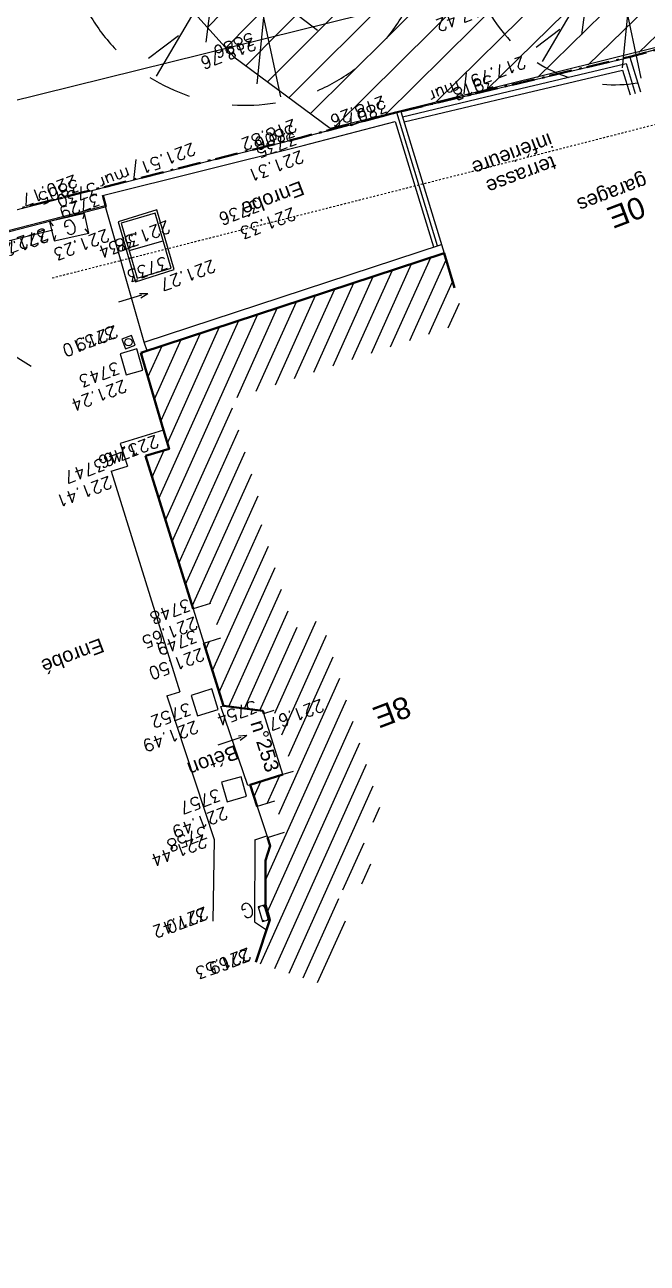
# Model space of a CAD drawing. Header units: centimetres. Extents: x 212517 to 243222, y -357108 to -330212.
# Drawn here: x 219079 to 220801, y -354024 to -350600 of the extents above; entities that cross this region are included whole.
import ezdxf
from ezdxf.enums import TextEntityAlignment as Align
from ezdxf.lldxf.tags import DXFTag

# ---------------------------------------------------------------- set-up
doc = ezdxf.new("R2010")
doc.units = ezdxf.units.CM
doc.linetypes.add('Style de ligne -15', pattern=[2.08328, 1.25, -0.41656, 0.13886, -0.27786])
doc.linetypes.add('STYLE_01', pattern=[0.41664, 0.20828, -0.20836])
doc.layers.get('0').update_dxf_attribs({"color": 252})
for name, color, linetype in [('0-EDL-Limite de propriété', 252, 'Continuous'), ('AEP_SSL', 252, 'Continuous'), ('DWG_280-140115-P - ALTEA-CANA', 252, 'Continuous'), ('Fond topo - AFF', 252, 'Continuous'), ('Fond topo - ASS', 252, 'Continuous'), ('Fond topo - BAT_ANN', 252, 'Continuous'), ('Fond topo - BAT_DES', 252, 'Continuous'), ('Fond topo - BAT_HAC', 252, 'Continuous'), ('Fond topo - BAT_NUM', 252, 'Continuous'), ('Fond topo - BAT_TXT', 252, 'Continuous'), ('Fond topo - CLO_LEG', 252, 'Continuous'), ('Fond topo - CLO_MUR', 252, 'Continuous'), ('Fond topo - ESPACE_BOISE', 252, 'Continuous'), ('Fond topo - GAZ', 252, 'Continuous'), ('Fond topo - GAZ_TXT', 252, 'Continuous'), ('Fond topo - SIH', 252, 'Continuous'), ('Fond topo - SOL', 252, 'Continuous'), ('Fond topo - VEG', 252, 'Continuous'), ('Fond topo - VOI_TXT', 252, 'Continuous'), ('Fond topo - Z_500', 252, 'Continuous'), ('GAZ_SSL', 252, 'Texte-GAZ'), ('prlm-VRD', 2, 'Continuous'), ('SA - EBC', 252, 'Continuous')]:
    doc.layers.add(name, color=color, linetype=linetype)
doc.layers.add('Fond topo - BAT', color=252, linetype='Continuous', lineweight=50)
doc.layers.add('Fond topo - P', color=252, linetype='Continuous', lineweight=50)
for name, color, linetype, plot in [('Fond topo - N', 252, 'Continuous', False), ('Fond topo - NCACHE', 252, 'Continuous', False), ('Fond topo - ZCACHE', 252, 'Continuous', False)]:
    doc.layers.add(name, color=color, linetype=linetype, plot=plot)
doc.styles.add('2000_ARIAL', font='arial.ttf', dxfattribs={"height": 0.4})
doc.styles.add('Lignes', font='arial.ttf', dxfattribs={"height": 0.35})
doc.styles.add('SIMPLEX', font='simplex_.ttf', dxfattribs={"height": 1.25})
tags = doc.linetypes.add('L1', pattern=[1, 0.6, -0.4]).pattern_tags.tags
tags[6:7] = [DXFTag(74, 4), DXFTag(75, 0), DXFTag(340, '0'), DXFTag(46, 0.0), DXFTag(50, 0.0), DXFTag(44, 0.0), DXFTag(45, 0.0)]
tags[4:5] = [DXFTag(74, 4), DXFTag(75, 0), DXFTag(340, '0'), DXFTag(46, 0.0), DXFTag(50, 0.0), DXFTag(44, 0.0), DXFTag(45, 0.0)]
tags = doc.linetypes.add('L16', pattern=[0.375, 0.3, -0.075]).pattern_tags.tags
tags[6:7] = [DXFTag(74, 4), DXFTag(75, 0), DXFTag(340, '0'), DXFTag(46, 0.0), DXFTag(50, 0.0), DXFTag(44, 0.0), DXFTag(45, 0.0)]
tags[4:5] = [DXFTag(74, 4), DXFTag(75, 0), DXFTag(340, '0'), DXFTag(46, 0.0), DXFTag(50, 0.0), DXFTag(44, 0.0), DXFTag(45, 0.0)]
tags = doc.linetypes.add('L8', pattern=[0.225, 0.15, -0.075]).pattern_tags.tags
tags[6:7] = [DXFTag(74, 4), DXFTag(75, 0), DXFTag(340, '0'), DXFTag(46, 0.0), DXFTag(50, 0.0), DXFTag(44, 0.0), DXFTag(45, 0.0)]
tags[4:5] = [DXFTag(74, 4), DXFTag(75, 0), DXFTag(340, '0'), DXFTag(46, 0.0), DXFTag(50, 0.0), DXFTag(44, 0.0), DXFTag(45, 0.0)]
tags = doc.linetypes.add('Texte-GAZ', pattern='A,5,-0.25,["GAZ",Lignes,S=1,R=0,X=0,Y=-0.18],-1.25', length=6.5).pattern_tags.tags
tags[15:16] = [DXFTag(74, 4), DXFTag(75, 0), DXFTag(340, '0'), DXFTag(46, 0.0), DXFTag(50, 0.0), DXFTag(44, 0.0), DXFTag(45, 0.0)]
tags[4:5] = [DXFTag(74, 4), DXFTag(75, 0), DXFTag(340, '0'), DXFTag(46, 0.0), DXFTag(50, 0.0), DXFTag(44, 0.0), DXFTag(45, 0.0)]

# ---------------------------------------------------------------- blocks, each defined once
blk = doc.blocks.new('Groupe-93-1')
at = {"linetype": 'Style de ligne -15', "lineweight": 50, "ltscale": 50.8, "flags": 128}
blk.add_lwpolyline([(4006.4, -47909.7), (4670, -47739), (5270.1, -47588.1), (5524.3, -47521.2), (5818.8, -47450.9), (6178.1, -47365.7), (6718.9, -47222.6), (8033.7, -46907.8), (9064.8, -46650.5), (9512.9, -46545.9), (10052.3, -46413.5), (10600.9, -46279.3), (11096.1, -46154.2), (11253.7, -46114.6), (11647.4, -46021.6), (11842.8, -47022.4), (11853.6, -47087.6), (11322.4, -47494.7), (11477.8, -48273.7), (11754.5, -48350.1), (12125.4, -48452.5), (12212.4, -48944.1), (12327.4, -49542.1), (12378.1, -49732.9), (12765.7, -50181.4), (12828.2, -50701.2), (13351.8, -50613.7), (13910.6, -50518.2), (14793.5, -50371.6), (15546.2, -50223.1), (16407.5, -50074.8), (17479, -49870.1), (19172.4, -49476.7), (19326.4, -49436.2), (19321.2, -49414.8), (19577, -49347.6), (19894.1, -49273.6), (19899.4, -49295.5), (20951.2, -49062.6), (20779.5, -48879.6), (20629.3, -48621.6), (20567, -48408.2), (20487.7, -48130.4), (20449.2, -47871.5), (20430.7, -47655), (20428.6, -47531.7), (20440.3, -47396.7), (20521.1, -47066.1), (20588.3, -46931.5), (20894.8, -46577.6), (20360.5, -45796.3), (19834.1, -43992.6), (19800.8, -43406.9), (21121.9, -42860.7), (21353.2, -42772.2), (21891.8, -42548.7), (21875.3, -42509), (22608.2, -42207.7)], dxfattribs=at)
blk = doc.blocks.new('AFF09')
at = {"ltscale": 2}
blk.add_line((0, -0.5), (0, 0.5), dxfattribs=at)
at = {"ltscale": 2, "flags": 128}
blk.add_lwpolyline([(-0.5, -0.5), (0.5, -0.5), (0.5, 0.5), (-0.5, 0.5)], close=True, dxfattribs=at)
blk = doc.blocks.new('AFF03')
at = {"ltscale": 2, "flags": 128}
blk.add_lwpolyline([(-0.5, -0.5), (0.5, -0.5), (0.5, 0.5), (-0.5, 0.5)], close=True, dxfattribs=at)
blk = doc.blocks.new('ASS02')
at = {"ltscale": 2, "flags": 128}
blk.add_lwpolyline([(0.499143, -0.5), (0.499143, 0.499143), (-0.5, 0.499143), (-0.5, -0.5)], close=True, dxfattribs=at)
blk = doc.blocks.new('ASS01')
at = {"ltscale": 2, "flags": 128}
blk.add_lwpolyline([(0.499143, -0.5), (0.499143, 0.499143), (-0.5, 0.499143), (-0.5, -0.5)], close=True, dxfattribs=at)
at = {"ltscale": 2}
for radius in [0.35, 0.01]:
    blk.add_circle((0, 0), radius, dxfattribs=at)
blk = doc.blocks.new('ESC01')
at = {"ltscale": 2}
for p, q in [((1.338104, 0), (0, 0)), ((1.257547, 0.126415), (1.7, 0)), ((1.257547, -0.126415), (1.7, 0))]:
    blk.add_line(p, q, dxfattribs=at)
blk = doc.blocks.new('GAZ06')
at = {"ltscale": 2}
for p, q in [((-0.5, 0.5), (-0.426635, 0.255449)), ((0.426635, 0.255449), (0.5, 0.5))]:
    blk.add_line(p, q, dxfattribs=at)
at = {"ltscale": 2, "flags": 128}
blk.add_lwpolyline([(-0.5, -0.5), (0.5, -0.5), (0.5, 0.5), (-0.5, 0.5)], close=True, dxfattribs=at)
for points in [[(-0.426635, -0.255449), (-0.5, -0.5)], [(0.5, -0.5), (0.426635, -0.255449)]]:
    blk.add_lwpolyline(points, dxfattribs=at)
blk = doc.blocks.new('GAZ99')
at = {"style": 'SIMPLEX'}
blk.add_text('G', height=0.4, dxfattribs=at).set_placement((0, 0), align=Align.MIDDLE_CENTER)
blk = doc.blocks.new('PTOPO')
at = {"layer": 'Fond topo - NCACHE', "style": 'SIMPLEX'}
blk.add_attdef('MAT', text='', height=0.34, dxfattribs=at).set_placement((0.1, -0.1), align=Align.TOP_LEFT)
at = {"layer": 'Fond topo - ZCACHE', "style": 'SIMPLEX'}
blk.add_attdef('ALT', (0.1, 0.1), '', height=0.34, dxfattribs=at)
blk = doc.blocks.new('VEG12')
at = {"ltscale": 2}
for p, q in [((0.0182, 0.0574), (0.1004, 0.4729)), ((0.0575, 0.2534), (0.1455, 0.4147)), ((0.0379, 0.1585), (-0.0659, 0.3441)), ((-0.1588, 0.086), (-0.246, 0.2846)), ((0.0498, 0.0338), (0.3916, 0.2859)), ((0.1439, 0.1075), (0.23, 0.254)), ((-0.0523, 0.0298), (-0.3836, 0.2046)), ((0.2917, 0.2086), (0.3924, 0.2333)), ((-0.25, 0.1351), (-0.3756, 0.0911)), ((0.1229, -0.0299), (0.3172, 0.0554)), ((-0.0527, -0.0292), (-0.4124, -0.2566)), ((0.0576, -0.0177), (0.4119, -0.0841)), ((-0.0936, -0.0498), (-0.2956, -0.0465)), ((0.0183, -0.0574), (0.1076, -0.4128)), ((0.1841, -0.0476), (0.3231, -0.1928)), ((-0.1518, -0.0948), (-0.3, -0.3159)), ((0.0226, -0.0796), (0.0016, -0.3618)), ((0.0537, -0.1885), (0.1973, -0.3567))]:
    blk.add_line(p, q, dxfattribs=at)
for start, end in [(90, 103.8462), (62.3077, 76.1538), (117.6923, 131.5385), (34.6154, 48.4615), (145.3846, 159.2308), (6.9231, 20.7692), (173.0769, 186.9231), (339.2308, 353.0769), (200.7692, 214.6154), (311.5385, 325.3846), (228.4615, 242.3077), (283.8462, 297.6923), (256.1538, 270)]:
    blk.add_arc((0, 0), 0.497, start, end, dxfattribs=at)
blk = doc.blocks.new('A$C1F970F0F')
at = {"layer": 'Fond topo - BAT_HAC'}
h = blk.add_hatch(dxfattribs=at)
h.set_pattern_fill('ANSI31*128', color=256, scale=12.999999, angle=-10.7236, style=0, pattern_type=2)
h.set_pattern_definition([(235.06562, (9737.54, 14762.777), (33.83759, -23.63563), [])])
h.paths.add_polyline_path([(-9472.8, -1416.7), (-9413.1, -1308.5), (-9417.1, -1266.1), (-9394.1, -1145.1), (-9374.2, -1108.1), (-9377.2, -1084), (-9327.6, -1078.3), (-9338.9, -989), (-9388.6, -994.7), (-9396.6, -931.7), (-9303.1, -920.9), (-9273.3, -917.4), (-9293.6, -741.5), (-9323.4, -745), (-9324.4, -737), (-9429.1, -703.1), (-9449.9, -523.5), (-9400.7, -517.8), (-9411.7, -418.6), (-9461.3, -424.3), (-9512.2, 16.1), (-9444.5, 22.5), (-9449.9, 76.7), (-9471.8, 298), (-8596, 412.8), (-8586.1, 313.3), (-8573.1, 214.1), (-8744.8, 191.6), (-9253.7, 124.9), (-9250.8, 96.4), (-9225.6, -157.9), (-9235.2, -196.8), (-9198.2, -529.2), (-9117.9, -519.9), (-9051.7, -1093.2), (-9123, -1101.4), (-9103.7, -1253.7), (-9213.6, -1266.4), (-9215.3, -1275.4), (-9208, -1351), (-9297.8, -1513.4)])
at = {"layer": 'SA - EBC'}
h = blk.add_hatch(dxfattribs=at)
h.set_pattern_fill('_USER', color=256, scale=75, angle=-325.7236, style=0, pattern_type=0)
h.set_pattern_definition([(34.276398589, (-277130161.13, -473864756.78), (-42.23892846, 61.974776503), [])])
edge = h.paths.add_edge_path()
edge.add_line((-6380.4, -2338.4), (-6264.4, -1261.9))
edge.add_arc((-8056.6, -1109.2), 1798.7, -4.8679, 34.9928)
edge.add_line((-6583.1, -77.8), (-6777.6, 920.8))
edge.add_line((-6777.6, 920.8), (-8841.2, 810.7))
edge.add_line((-8841.2, 810.7), (-9066.4, 1054.3))
edge.add_line((-9066.4, 1054.3), (-9200.7, 1276.2))
edge.add_line((-9200.7, 1276.2), (-9215.2, 1381.8))
edge.add_line((-9215.2, 1381.8), (-9153.1, 1528.1))
edge.add_arc((-8759.9, 1333.5), 438.7, 77.9429, 153.6625, ccw=False)
edge.add_line((-8668.3, 1762.5), (-8534, 1623.4))
edge.add_line((-8534, 1623.4), (-8248, 1441.5))
edge.add_line((-8248, 1441.5), (-7855.5, 1341.3))
edge.add_line((-7855.5, 1341.3), (-7323.1, 1307.8))
edge.add_line((-7323.1, 1307.8), (-6865.6, 1322.8))
edge.add_arc((-3264.3, -41.9), 3851.2, 147.2647, 159.2465, ccw=False)
edge.add_line((-6503.8, 2040.7), (-6236.1, 2457.1))
edge.add_line((-6236.1, 2457.1), (-5807, 2928.9))
edge.add_arc((-5541.4, 2687.4), 359, 12.788, 137.7115, ccw=False)
edge.add_line((-5191.3, 2766.8), (-4957.5, 2215.6))
edge.add_line((-4957.5, 2215.6), (-4454, 1461.8))
edge.add_arc((-5946.8, 698.3), 1676.7, -3.6282, 27.0886, ccw=False)
edge.add_line((-4273.4, 592.2), (-4298.5, 196.2))
edge.add_line((-4298.5, 196.2), (-4569.9, -468.5))
edge.add_arc((-2503.1, -1312.3), 2232.4, 157.7932, 172.654)
edge.add_line((-4717.2, -1026.8), (-4676.4, -1404))
edge.add_line((-4676.4, -1404), (-6380.4, -2338.4))
at = {"layer": 'AEP_SSL', "elevation": 0, "flags": 128}
blk.add_lwpolyline([(-10433.3, 1007.5), (-5859.4, 1261), (-4528.8, 1510.4), (-2555, 1447.3)], dxfattribs=at)
at = {"layer": 'DWG_280-140115-P - ALTEA-CANA', "linetype": 'STYLE_01', "ltscale": 25, "elevation": 0, "flags": 128}
blk.add_lwpolyline([(-9673.9, 547.4), (-8489.5, 619.9), (-7395, 689.7), (-5805.5, 761.5), (-4489.2, 1008.2), (-2734.6, 952.1)], dxfattribs=at)
at = {"layer": 'Fond topo - BAT', "ltscale": 2, "flags": 128}
for points in [[(-9471.8, 298), (-8596, 412.8), (-8586.1, 313.3)], [(-9471.8, 298), (-9449.9, 76.7)], [(-9512.2, 16.1), (-9444.5, 22.5), (-9449.9, 76.7)], [(-9512.2, 16.1), (-9461.3, -424.3)], [(-9449.9, -523.5), (-9429.1, -703.1)], [(-9323.4, -745), (-9324.4, -737), (-9429.1, -703.1)], [(-9396.6, -931.7), (-9303.1, -920.9)], [(-9396.6, -931.7), (-9388.6, -994.7)], [(-9377.2, -1084), (-9374.2, -1108.1), (-9394.1, -1145.1), (-9417.1, -1266.1), (-9413.1, -1308.5), (-9472.8, -1416.7)]]:
    blk.add_lwpolyline(points, dxfattribs=at)
at = {"layer": 'Fond topo - BAT_ANN', "ltscale": 2, "flags": 128}
for points in [[(-9456.8, 325.5), (-9493.2, 716.3)], [(-9411.7, -418.6), (-9461.3, -424.3), (-9449.9, -523.5), (-9400.7, -517.8)], [(-9396.6, -931.7), (-9403.6, -932.5), (-9436.1, -703.9), (-9429.1, -703.1)], [(-9273.3, -917.4), (-9303.1, -920.9), (-9323.4, -745), (-9293.6, -741.5)], [(-9338.9, -989), (-9388.6, -994.7), (-9377.2, -1084), (-9327.6, -1078.3)], [(-9412.2, -1083.3), (-9455.9, -1305.8), (-9427.3, -1334.3)], [(-9412.2, -1083.3), (-9377.8, -1079.3)]]:
    blk.add_lwpolyline(points, dxfattribs=at)
at = {"layer": 'Fond topo - CLO_LEG', "ltscale": 2, "flags": 128}
blk.add_lwpolyline([(-2770.7, 1134.3), (-2932.9, 1124.7), (-3442.8, 1094), (-4006.7, 1064.1), (-4561.4, 1034.4), (-5021.1, 1015.1), (-6082.1, 954.1), (-7432.5, 889.4), (-7990.6, 851.5)], dxfattribs=at)
at = {"layer": 'Fond topo - CLO_MUR', "ltscale": 2, "flags": 128}
for points in [[(-8640.8, 819.9), (-8359.4, 832.7), (-7990.5, 849.5), (-7979.5, 750.1)], [(-9540.2, 763), (-8924, 799.9)], [(-8924, 799.9), (-8661.7, 818.4), (-8640.8, 819.9), (-8596, 412.8)], [(-8923.9, 777.7), (-8661.2, 795.4), (-8621.6, 434.9)], [(-8637.5, 790), (-8358, 802.7), (-8017.2, 818.2), (-8009.4, 746.8)], [(-10185.2, 721.7), (-9541.7, 763.3)], [(-9494.8, 745.3), (-8923.9, 777.7)], [(-10239.4, 665.1), (-9490, 713.5), (-9491.8, 745.4)], [(-9453.5, 300.4), (-9456.8, 325.5), (-8598.8, 437.9)]]:
    blk.add_lwpolyline(points, dxfattribs=at)
at = {"layer": 'Fond topo - CLO_MUR', "linetype": 'L16', "ltscale": 2, "flags": 128}
for points in [[(-8639.2, 804.9), (-8358.7, 817.7), (-8003.8, 833.8), (-7994.4, 748.4)], [(-8610.2, 436.4), (-8652.3, 819)]]:
    blk.add_lwpolyline(points, dxfattribs=at)
at = {"layer": 'Fond topo - CLO_MUR', "linetype": 'L8', "ltscale": 2, "flags": 128}
blk.add_lwpolyline([(-10231, 668.6), (-9493.2, 716.3), (-9494.8, 745.3)], dxfattribs=at)
at = {"layer": 'Fond topo - ESPACE_BOISE', "linetype": 'L1', "ltscale": 2, "flags": 128}
blk.add_lwpolyline([(-4676.4, -1404), (-4717.2, -1026.8, -0.076304), (-4529.6, -375.9, 0.024484), (-4298.5, 196.2), (-4273.4, 592.2, 0.134836), (-4454, 1461.8), (-4962.2, 2222.5), (-5191.3, 2766.8, 0.61348), (-5811.9, 2923.3), (-6236.1, 2457.1), (-6503.8, 2040.7, 0.052328), (-6865.6, 1322.8), (-7323.1, 1307.8), (-7855.5, 1341.3), (-8248, 1441.5), (-8534, 1623.4), (-8589, 1689.1), (-8668.3, 1762.5, 0.34296), (-9153.1, 1528.1), (-9215.2, 1381.8), (-9200.7, 1276.2), (-9066.4, 1054.3), (-8841.2, 810.7), (-7096.8, 910.5), (-6778.5, 925.8), (-6583.1, -77.8, -0.1757), (-6264.4, -1261.9), (-6380.4, -2338.4)], format="xyb", dxfattribs=at)
at = {"layer": 'Fond topo - SIH', "linetype": 'L16', "ltscale": 2, "flags": 128}
blk.add_lwpolyline([(-10142.4, 655), (-9776.5, 318.3)], dxfattribs=at)
at = {"layer": 'Fond topo - SOL', "linetype": 'L16', "ltscale": 2, "flags": 128}
blk.add_lwpolyline([(-9466.2, 665.3), (-9449.7, 494.1), (-9338.2, 506.8), (-9354.7, 678.1)], close=True, dxfattribs=at)
for points in [[(-9449.9, 76.7), (-9574.3, 61.9), (-9566.8, -3)], [(-9613.1, -8.4), (-9566.8, -3)], [(-9613.1, -8.4), (-9539.8, -643)], [(-9577.7, -647.4), (-9539.8, -643)], [(-9577.7, -647.4), (-9523.1, -1061.6), (-9568, -1282.7)]]:
    blk.add_lwpolyline(points, dxfattribs=at)
at = {"layer": 'GAZ_SSL', "linetype": 'Texte-GAZ', "elevation": 0, "flags": 128}
blk.add_lwpolyline([(-9647.9, 676.2), (-11045.4, 601.5)], dxfattribs=at)
at = {"layer": 'Fond topo - AFF', "linetype": 'L16', "ltscale": 2, "xscale": 158, "yscale": 97.99999999999999, "zscale": 99.99999999999997, "rotation": 275.518426776326}
blk.add_blockref('AFF09', (-9402, 586.3), dxfattribs=at)
at = {"layer": 'Fond topo - AFF', "ltscale": 2, "zscale": 99.99999999999997}
for p, xscale, yscale, rotation in [((-9478.1, -684.6), 59.42333111181549, 59.42333111181549, 276.6478059408283), ((-9443, -935.7), 56.38054198879278, 56.38054198879278, 275.1477980411323)]:
    blk.add_blockref('AFF03', p, dxfattribs=dict(at, xscale=xscale, yscale=yscale, rotation=rotation))
at = {"layer": 'Fond topo - ASS', "ltscale": 2, "zscale": 99.99999999999997}
for name, p, xscale, yscale, rotation in [('ASS01', (-9499.7, 333.3), 28.93517292433161, 28.93517292433161, 189.4129814701332), ('ASS02', (-9502, 278.2), 61.11978770617068, 47.91, 275.4513346461097)]:
    blk.add_blockref(name, p, dxfattribs=dict(at, xscale=xscale, yscale=yscale, rotation=rotation))
at = {"layer": 'Fond topo - BAT_ANN', "ltscale": 2, "zscale": 99.99999999999997}
for p, xscale, yscale, rotation in [((-9506.7, 447.4), 49.99999999999999, 49.99999999999999, 5.566137645394726), ((-9464.4, -807.7), 49.99999999999998, 49.99999999999998, 8.130402266216466)]:
    blk.add_blockref('ESC01', p, dxfattribs=dict(at, xscale=xscale, yscale=yscale, rotation=rotation))
at = {"layer": 'Fond topo - GAZ', "linetype": 'L16', "ltscale": 2, "xscale": 98.91201936847408, "yscale": 54.99999999999999, "zscale": 99.99999999999997, "rotation": 2.047585059923272}
blk.add_blockref('GAZ06', (-9601.7, 676), dxfattribs=at)
at = {"layer": 'Fond topo - GAZ', "ltscale": 2, "xscale": 41.9999997777324, "yscale": 17, "zscale": 99.99999999999997, "rotation": 275.4874914824457}
blk.add_blockref('GAZ06', (-9427.1, -1287.8), dxfattribs=at)
at = {"layer": 'Fond topo - GAZ_TXT', "ltscale": 2}
for p, xscale, yscale, zscale, rotation in [((-9599.3, 676), 99.99999999999999, 99.99999999999999, 99.99999999999999, 190.0656205306816), ((-9468.7, -1271.2), 99.99999999999994, 99.99999999999994, 99.99999999999994, 190.0656205306617)]:
    blk.add_blockref('GAZ99', p, dxfattribs=dict(at, xscale=xscale, yscale=yscale, zscale=zscale, rotation=rotation))
at = {"layer": 'Fond topo - P', "ltscale": 2}
ref = blk.add_blockref('PTOPO', (-8988, 1070.6), dxfattribs=dict(at, xscale=99.99999999999994, yscale=99.99999999999994, zscale=99.99999999999994, rotation=190.0656205306617))
ref.add_attrib('MAT', '3886', dxfattribs={"layer": 'Fond topo - N', "color": 0, "ltscale": 2, "height": 34, "rotation": 190.0656, "style": 'SIMPLEX'}).set_placement((-8999.5, 1078.7), align=Align.TOP_LEFT)
ref.add_attrib('ALT', '218.76', (-9003.8, 1096.9), dxfattribs={"layer": 'Fond topo - Z_500', "color": 0, "ltscale": 2, "height": 34, "rotation": 190.0656, "style": 'SIMPLEX'})
ref = blk.add_blockref('PTOPO', (-8337, 1088.6), dxfattribs=dict(at, xscale=99.99999999999994, yscale=99.99999999999994, zscale=99.99999999999994, rotation=190.0656205306617))
ref.add_attrib('MAT', '3887', dxfattribs={"layer": 'Fond topo - N', "color": 0, "ltscale": 2, "height": 34, "rotation": 190.0656, "style": 'SIMPLEX'}).set_placement((-8348.6, 1096.7), align=Align.TOP_LEFT)
ref.add_attrib('ALT', '217.42', (-8345.1, 1077), dxfattribs={"layer": 'Fond topo - Z_500', "color": 0, "ltscale": 2, "height": 34, "rotation": 190.0656, "style": 'SIMPLEX'})
ref = blk.add_blockref('PTOPO', (-8359.4, 832.7), dxfattribs=dict(at, xscale=99.99999999999999, yscale=99.99999999999999, zscale=99.99999999999999, rotation=190.0656205306616))
ref.add_attrib('MAT', '3918', dxfattribs={"layer": 'Fond topo - N', "color": 0, "ltscale": 2, "height": 34, "rotation": 190.0656, "style": 'SIMPLEX'}).set_placement((-8371, 840.8), align=Align.TOP_LEFT)
ref.add_attrib('ALT', '217.79/mur', (-8280.1, 908.3), dxfattribs={"layer": 'Fond topo - Z_500', "color": 0, "ltscale": 2, "height": 34, "rotation": 190.0656, "style": 'SIMPLEX'})
ref = blk.add_blockref('PTOPO', (-8661.7, 818.4), dxfattribs=dict(at, xscale=99.99999999999994, yscale=99.99999999999994, zscale=99.99999999999994, rotation=190.0656205306617))
ref.add_attrib('MAT', '3807', dxfattribs={"layer": 'Fond topo - N', "color": 0, "ltscale": 2, "height": 34, "rotation": 190.0656, "style": 'SIMPLEX'}).set_placement((-8673.3, 826.5), align=Align.TOP_LEFT)
ref.add_attrib('ALT', '218.26', (-8681.2, 872.1), dxfattribs={"layer": 'Fond topo - Z_500', "color": 0, "ltscale": 2, "height": 34, "rotation": 190.0656, "style": 'SIMPLEX'})
ref = blk.add_blockref('PTOPO', (-9491.8, 745.4), dxfattribs=dict(at, xscale=99.99999999999999, yscale=99.99999999999999, zscale=99.99999999999999, rotation=190.0656205306616))
ref.add_attrib('MAT', '3730', dxfattribs={"layer": 'Fond topo - N', "color": 0, "ltscale": 2, "height": 34, "rotation": 190.0656, "style": 'SIMPLEX'}).set_placement((-9503.4, 753.5), align=Align.TOP_LEFT)
ref.add_attrib('ALT', '221.51/mur', (-9222.4, 842.7), dxfattribs={"layer": 'Fond topo - Z_500', "color": 0, "ltscale": 2, "height": 34, "rotation": 190.0656, "style": 'SIMPLEX'})
ref = blk.add_blockref('PTOPO', (-8924, 799.9), dxfattribs=dict(at, xscale=99.99999999999994, yscale=99.99999999999994, zscale=99.99999999999994, rotation=190.0656205306617))
ref.add_attrib('MAT', '3806', dxfattribs={"layer": 'Fond topo - N', "color": 0, "ltscale": 2, "height": 34, "rotation": 190.0656, "style": 'SIMPLEX'}).set_placement((-8935.6, 808), align=Align.TOP_LEFT)
ref.add_attrib('ALT', '218.82', (-8935.1, 854.4), dxfattribs={"layer": 'Fond topo - Z_500', "color": 0, "ltscale": 2, "height": 34, "rotation": 190.0656, "style": 'SIMPLEX'})
ref = blk.add_blockref('PTOPO', (-9540.2, 763), dxfattribs=dict(at, xscale=99.99999999999994, yscale=99.99999999999994, zscale=99.99999999999994, rotation=190.0656205306617))
ref.add_attrib('MAT', '3805', dxfattribs={"layer": 'Fond topo - N', "color": 0, "ltscale": 2, "height": 34, "rotation": 190.0656, "style": 'SIMPLEX'}).set_placement((-9551.8, 771.1), align=Align.TOP_LEFT)
ref.add_attrib('ALT', '220.17', (-9560.4, 816.5), dxfattribs={"layer": 'Fond topo - Z_500', "color": 0, "ltscale": 2, "height": 34, "rotation": 190.0656, "style": 'SIMPLEX'})
ref = blk.add_blockref('PTOPO', (-8923.9, 777.7), dxfattribs=dict(at, xscale=99.99999999999994, yscale=99.99999999999994, zscale=99.99999999999994, rotation=190.0656205306617))
ref.add_attrib('MAT', '3735', dxfattribs={"layer": 'Fond topo - N', "color": 0, "ltscale": 2, "height": 34, "rotation": 190.0656, "style": 'SIMPLEX'}).set_placement((-8935.5, 785.8), align=Align.TOP_LEFT)
ref.add_attrib('ALT', '221.31', (-8932, 766.1), dxfattribs={"layer": 'Fond topo - Z_500', "color": 0, "ltscale": 2, "height": 34, "rotation": 190.0656, "style": 'SIMPLEX'})
ref = blk.add_blockref('PTOPO', (-9490, 713.5), dxfattribs=dict(at, xscale=99.99999999999994, yscale=99.99999999999994, zscale=99.99999999999994, rotation=190.0656205306617))
ref.add_attrib('MAT', '3729', dxfattribs={"layer": 'Fond topo - N', "color": 0, "ltscale": 2, "height": 34, "rotation": 190.0656, "style": 'SIMPLEX'}).set_placement((-9501.6, 721.6), align=Align.TOP_LEFT)
ref.add_attrib('ALT', '221.23', (-9501, 652.6), dxfattribs={"layer": 'Fond topo - Z_500', "color": 0, "ltscale": 2, "height": 34, "rotation": 190.0656, "style": 'SIMPLEX'})
ref = blk.add_blockref('PTOPO', (-9650.2, 646.8), dxfattribs=dict(at, xscale=99.99999999999994, yscale=99.99999999999994, zscale=99.99999999999994, rotation=190.0656205306617))
ref.add_attrib('MAT', '3727', dxfattribs={"layer": 'Fond topo - N', "color": 0, "ltscale": 2, "height": 34, "rotation": 190.0656, "style": 'SIMPLEX'}).set_placement((-9661.8, 654.9), align=Align.TOP_LEFT)
ref.add_attrib('ALT', '221.27', (-9665.9, 682.6), dxfattribs={"layer": 'Fond topo - Z_500', "color": 0, "ltscale": 2, "height": 34, "rotation": 190.0656, "style": 'SIMPLEX'})
ref = blk.add_blockref('PTOPO', (-9059.8, 614.5), dxfattribs=dict(at, xscale=99.99999999999994, yscale=99.99999999999994, zscale=99.99999999999994, rotation=190.0656205306617))
ref.add_attrib('MAT', '3736', dxfattribs={"layer": 'Fond topo - N', "color": 0, "ltscale": 2, "height": 34, "rotation": 190.0656, "style": 'SIMPLEX'}).set_placement((-9071.4, 622.6), align=Align.TOP_LEFT)
ref.add_attrib('ALT', '221.33', (-8983.2, 614.7), dxfattribs={"layer": 'Fond topo - Z_500', "color": 0, "ltscale": 2, "height": 34, "rotation": 190.0656, "style": 'SIMPLEX'})
ref = blk.add_blockref('PTOPO', (-9403.6, 586.2), dxfattribs=dict(at, xscale=99.99999999999994, yscale=99.99999999999994, zscale=99.99999999999994, rotation=190.0656205306617))
ref.add_attrib('MAT', '3734', dxfattribs={"layer": 'Fond topo - N', "color": 0, "ltscale": 2, "height": 34, "rotation": 190.0656, "style": 'SIMPLEX'}).set_placement((-9415.2, 594.3), align=Align.TOP_LEFT)
ref.add_attrib('ALT', '221.38', (-9331.5, 644.3), dxfattribs={"layer": 'Fond topo - Z_500', "color": 0, "ltscale": 2, "height": 34, "rotation": 190.0656, "style": 'SIMPLEX'})
ref = blk.add_blockref('PTOPO', (-9338.2, 506.8), dxfattribs=dict(at, xscale=99.99999999999994, yscale=99.99999999999994, zscale=99.99999999999994, rotation=190.0656205306617))
ref.add_attrib('MAT', '3733', dxfattribs={"layer": 'Fond topo - N', "color": 0, "ltscale": 2, "height": 34, "rotation": 190.0656, "style": 'SIMPLEX'}).set_placement((-9349.8, 514.9), align=Align.TOP_LEFT)
ref.add_attrib('ALT', '221.27', (-9228.2, 514.6), dxfattribs={"layer": 'Fond topo - Z_500', "color": 0, "ltscale": 2, "height": 34, "rotation": 190.0656, "style": 'SIMPLEX'})
ref = blk.add_blockref('PTOPO', (-9516.3, 345.2), dxfattribs=dict(at, xscale=99.99999999999994, yscale=99.99999999999994, zscale=99.99999999999994, rotation=190.0656205306617))
ref.add_attrib('MAT', '3739', dxfattribs={"layer": 'Fond topo - N', "color": 0, "ltscale": 2, "height": 34, "rotation": 190.0656, "style": 'SIMPLEX'}).set_placement((-9527.9, 353.3), align=Align.TOP_LEFT)
ref.add_attrib('ALT', '221.10', (-9527.3, 386.2), dxfattribs={"layer": 'Fond topo - Z_500', "color": 0, "ltscale": 2, "height": 34, "rotation": 190.0656, "style": 'SIMPLEX'})
ref = blk.add_blockref('PTOPO', (-9523, 245.6), dxfattribs=dict(at, xscale=99.99999999999994, yscale=99.99999999999994, zscale=99.99999999999994, rotation=190.0656205306617))
ref.add_attrib('MAT', '3743', dxfattribs={"layer": 'Fond topo - N', "color": 0, "ltscale": 2, "height": 34, "rotation": 190.0656, "style": 'SIMPLEX'}).set_placement((-9534.6, 253.7), align=Align.TOP_LEFT)
ref.add_attrib('ALT', '221.24', (-9531.1, 234), dxfattribs={"layer": 'Fond topo - Z_500', "color": 0, "ltscale": 2, "height": 34, "rotation": 190.0656, "style": 'SIMPLEX'})
ref = blk.add_blockref('PTOPO', (-9512.2, 16.1), dxfattribs=dict(at, xscale=99.99999999999994, yscale=99.99999999999994, zscale=99.99999999999994, rotation=190.0656205306617))
ref.add_attrib('MAT', '3746', dxfattribs={"layer": 'Fond topo - N', "color": 0, "ltscale": 2, "height": 34, "rotation": 190.0656, "style": 'SIMPLEX'}).set_placement((-9523.8, 24.2), align=Align.TOP_LEFT)
ref.add_attrib('ALT', '221.46', (-9472.7, 67.5), dxfattribs={"layer": 'Fond topo - Z_500', "color": 0, "ltscale": 2, "height": 34, "rotation": 190.0656, "style": 'SIMPLEX'})
ref = blk.add_blockref('PTOPO', (-9613.1, -8.4), dxfattribs=dict(at, xscale=99.99999999999994, yscale=99.99999999999994, zscale=99.99999999999994, rotation=190.0656205306617))
ref.add_attrib('MAT', '3747', dxfattribs={"layer": 'Fond topo - N', "color": 0, "ltscale": 2, "height": 34, "rotation": 190.0656, "style": 'SIMPLEX'}).set_placement((-9624.7, -0.3), align=Align.TOP_LEFT)
ref.add_attrib('ALT', '221.41', (-9621.2, -20), dxfattribs={"layer": 'Fond topo - Z_500', "color": 0, "ltscale": 2, "height": 34, "rotation": 190.0656, "style": 'SIMPLEX'})
ref = blk.add_blockref('PTOPO', (-9452.2, -434.8), dxfattribs=dict(at, xscale=99.99999999999994, yscale=99.99999999999994, zscale=99.99999999999994, rotation=190.0656205306617))
ref.add_attrib('MAT', '3748', dxfattribs={"layer": 'Fond topo - N', "color": 0, "ltscale": 2, "height": 34, "rotation": 190.0656, "style": 'SIMPLEX'}).set_placement((-9463.8, -426.7), align=Align.TOP_LEFT)
ref.add_attrib('ALT', '221.65', (-9460.3, -446.4), dxfattribs={"layer": 'Fond topo - Z_500', "color": 0, "ltscale": 2, "height": 34, "rotation": 190.0656, "style": 'SIMPLEX'})
ref = blk.add_blockref('PTOPO', (-9450.3, -523.5), dxfattribs=dict(at, xscale=99.99999999999994, yscale=99.99999999999994, zscale=99.99999999999994, rotation=190.0656205306617))
ref.add_attrib('MAT', '3749', dxfattribs={"layer": 'Fond topo - N', "color": 0, "ltscale": 2, "height": 34, "rotation": 190.0656, "style": 'SIMPLEX'}).set_placement((-9461.9, -515.4), align=Align.TOP_LEFT)
ref.add_attrib('ALT', '221.50', (-9458.4, -535.1), dxfattribs={"layer": 'Fond topo - Z_500', "color": 0, "ltscale": 2, "height": 34, "rotation": 190.0656, "style": 'SIMPLEX'})
ref = blk.add_blockref('PTOPO', (-9504.1, -717.6), dxfattribs=dict(at, xscale=99.99999999999994, yscale=99.99999999999994, zscale=99.99999999999994, rotation=190.0656205306617))
ref.add_attrib('MAT', '3752', dxfattribs={"layer": 'Fond topo - N', "color": 0, "ltscale": 2, "height": 34, "rotation": 190.0656, "style": 'SIMPLEX'}).set_placement((-9515.7, -709.5), align=Align.TOP_LEFT)
ref.add_attrib('ALT', '221.49', (-9512.2, -729.1), dxfattribs={"layer": 'Fond topo - Z_500', "color": 0, "ltscale": 2, "height": 34, "rotation": 190.0656, "style": 'SIMPLEX'})
ref = blk.add_blockref('PTOPO', (-9323.4, -745), dxfattribs=dict(at, xscale=99.99999999999994, yscale=99.99999999999994, zscale=99.99999999999994, rotation=190.0656205306617))
ref.add_attrib('MAT', '3754', dxfattribs={"layer": 'Fond topo - N', "color": 0, "ltscale": 2, "height": 34, "rotation": 190.0656, "style": 'SIMPLEX'}).set_placement((-9335, -736.9), align=Align.TOP_LEFT)
ref.add_attrib('ALT', '221.67', (-9159.5, -735.3), dxfattribs={"layer": 'Fond topo - Z_500', "color": 0, "ltscale": 2, "height": 34, "rotation": 190.0656, "style": 'SIMPLEX'})
ref = blk.add_blockref('PTOPO', (-9468.6, -966.3), dxfattribs=dict(at, xscale=99.99999999999994, yscale=99.99999999999994, zscale=99.99999999999994, rotation=190.0656205306617))
ref.add_attrib('MAT', '3757', dxfattribs={"layer": 'Fond topo - N', "color": 0, "ltscale": 2, "height": 34, "rotation": 190.0656, "style": 'SIMPLEX'}).set_placement((-9480.2, -958.2), align=Align.TOP_LEFT)
ref.add_attrib('ALT', '221.49', (-9476.7, -977.9), dxfattribs={"layer": 'Fond topo - Z_500', "color": 0, "ltscale": 2, "height": 34, "rotation": 190.0656, "style": 'SIMPLEX'})
ref = blk.add_blockref('PTOPO', (-9523.1, -1061.6), dxfattribs=dict(at, xscale=99.99999999999994, yscale=99.99999999999994, zscale=99.99999999999994, rotation=190.0656205306617))
ref.add_attrib('MAT', '3758', dxfattribs={"layer": 'Fond topo - N', "color": 0, "ltscale": 2, "height": 34, "rotation": 190.0656, "style": 'SIMPLEX'}).set_placement((-9534.7, -1053.5), align=Align.TOP_LEFT)
ref.add_attrib('ALT', '221.44', (-9547.9, -1044.2), dxfattribs={"layer": 'Fond topo - Z_500', "color": 0, "ltscale": 2, "height": 34, "rotation": 190.0656, "style": 'SIMPLEX'})
ref = blk.add_blockref('PTOPO', (-9568, -1282.7), dxfattribs=dict(at, xscale=99.99999999999994, yscale=99.99999999999994, zscale=99.99999999999994, rotation=190.0656205306617))
ref.add_attrib('MAT', '3770', dxfattribs={"layer": 'Fond topo - N', "color": 0, "ltscale": 2, "height": 34, "rotation": 190.0656, "style": 'SIMPLEX'}).set_placement((-9579.5, -1274.6), align=Align.TOP_LEFT)
ref.add_attrib('ALT', '221.42', (-9581.1, -1239.7), dxfattribs={"layer": 'Fond topo - Z_500', "color": 0, "ltscale": 2, "height": 34, "rotation": 190.0656, "style": 'SIMPLEX'})
ref = blk.add_blockref('PTOPO', (-9472.8, -1416.7), dxfattribs=dict(at, xscale=99.99999999999994, yscale=99.99999999999994, zscale=99.99999999999994, rotation=190.0656205306617))
ref.add_attrib('MAT', '3769', dxfattribs={"layer": 'Fond topo - N', "color": 0, "ltscale": 2, "height": 34, "rotation": 190.0656, "style": 'SIMPLEX'}).set_placement((-9484.4, -1408.6), align=Align.TOP_LEFT)
ref.add_attrib('ALT', '221.53', (-9485.5, -1373.1), dxfattribs={"layer": 'Fond topo - Z_500', "color": 0, "ltscale": 2, "height": 34, "rotation": 190.0656, "style": 'SIMPLEX'})
at = {"layer": 'Fond topo - VEG', "ltscale": 2, "zscale": 99.99999999999997, "rotation": 192.432705982593}
for p, xscale, yscale in [((-8964.6, 1407.8), 1006.399999999999, 1006.399999999999), ((-7974.2, 1173.5), 799.9999999999998, 799.9999999999998)]:
    blk.add_blockref('VEG12', p, dxfattribs=dict(at, xscale=xscale, yscale=yscale))
at = {"layer": 'Fond topo - BAT_DES', "style": '2000_ARIAL'}
for s, p in [('0E', (-8034.3, 468.4)), ('8E', (-8928, -768.7))]:
    blk.add_text(s, height=60, rotation=190.0656, dxfattribs=at).set_placement(p)
at = {"layer": 'Fond topo - BAT_NUM', "style": '2000_ARIAL'}
blk.add_text('n°253', height=40, rotation=276.5877, dxfattribs=at).set_placement((-9364.8, -763.4))
at = {"layer": 'Fond topo - BAT_TXT', "style": '2000_ARIAL'}
for s, p in [('inférieure', (-8248.8, 685.7)), ('terrasse', (-8250.9, 622.4)), ('garages', (-8012.1, 526))]:
    blk.add_text(s, height=40, rotation=190.0656, dxfattribs=at).set_placement(p)
at = {"layer": 'Fond topo - VOI_TXT', "style": '2000_ARIAL'}
for s, p in [('Enrobé', (-8948.7, 683.9)), ('Enrobé', (-9727.9, -455.3)), ('Béton', (-9416.8, -815))]:
    blk.add_text(s, height=40, rotation=190.0656, dxfattribs=at).set_placement(p)

msp = doc.modelspace()

# ---------------------------------------------------------------- block references
at = {"layer": '0-EDL-Limite de propriété'}
msp.add_blockref('Groupe-93-1', (214574.7, -303323.2), dxfattribs=at)
at = {"layer": 'prlm-VRD', "rotation": 10.72360141139323}
msp.add_blockref('A$C1F970F0F', (228762.2, -350037.5), dxfattribs=at)

doc.saveas('drawing.dxf')
